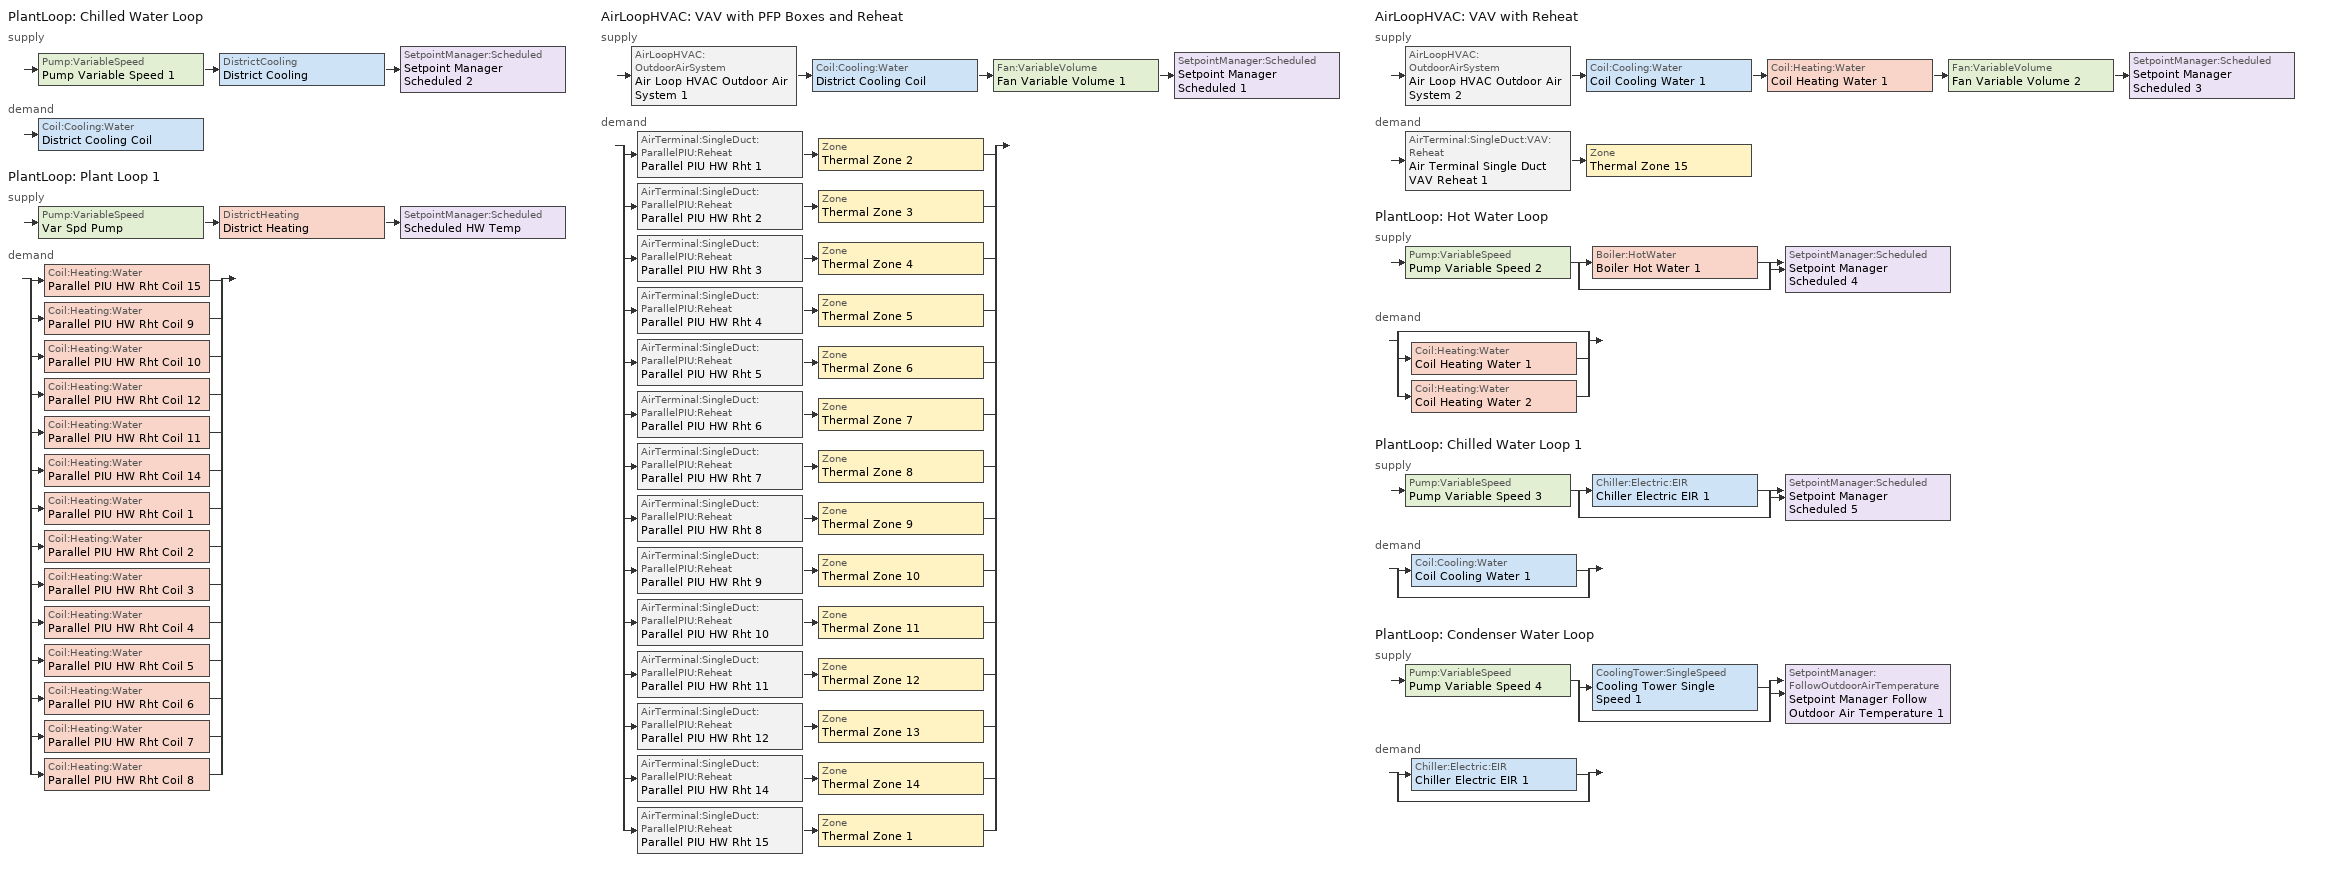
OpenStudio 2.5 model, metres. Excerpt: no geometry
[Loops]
PlantLoop 'Chilled Water Loop'
 supply: Pump:VariableSpeed 'Pump Variable Speed 1' > DistrictCooling 'District Cooling' > SetpointManager:Scheduled 'Setpoint Manager Scheduled 2'
 demand: Coil:Cooling:Water 'District Cooling Coil'
PlantLoop 'Plant Loop 1'
 supply: Pump:VariableSpeed 'Var Spd Pump' > DistrictHeating 'District Heating' > SetpointManager:Scheduled 'Scheduled HW Temp'
 demand: split
  | Coil:Heating:Water 'Parallel PIU HW Rht Coil 15'
  | Coil:Heating:Water 'Parallel PIU HW Rht Coil 9'
  | Coil:Heating:Water 'Parallel PIU HW Rht Coil 10'
  | Coil:Heating:Water 'Parallel PIU HW Rht Coil 12'
  | Coil:Heating:Water 'Parallel PIU HW Rht Coil 11'
  | Coil:Heating:Water 'Parallel PIU HW Rht Coil 14'
  | Coil:Heating:Water 'Parallel PIU HW Rht Coil 1'
  | Coil:Heating:Water 'Parallel PIU HW Rht Coil 2'
  | Coil:Heating:Water 'Parallel PIU HW Rht Coil 3'
  | Coil:Heating:Water 'Parallel PIU HW Rht Coil 4'
  | Coil:Heating:Water 'Parallel PIU HW Rht Coil 5'
  | Coil:Heating:Water 'Parallel PIU HW Rht Coil 6'
  | Coil:Heating:Water 'Parallel PIU HW Rht Coil 7'
  | Coil:Heating:Water 'Parallel PIU HW Rht Coil 8'
AirLoopHVAC 'VAV with PFP Boxes and Reheat'
 supply: AirLoopHVAC:OutdoorAirSystem 'Air Loop HVAC Outdoor Air System 1' > Coil:Cooling:Water 'District Cooling Coil' > Fan:VariableVolume 'Fan Variable Volume 1' > SetpointManager:Scheduled 'Setpoint Manager Scheduled 1'
 demand: split
  | AirTerminal:SingleDuct:ParallelPIU:Reheat 'Parallel PIU HW Rht 1' > Zone 'Thermal Zone 2'
  | AirTerminal:SingleDuct:ParallelPIU:Reheat 'Parallel PIU HW Rht 2' > Zone 'Thermal Zone 3'
  | AirTerminal:SingleDuct:ParallelPIU:Reheat 'Parallel PIU HW Rht 3' > Zone 'Thermal Zone 4'
  | AirTerminal:SingleDuct:ParallelPIU:Reheat 'Parallel PIU HW Rht 4' > Zone 'Thermal Zone 5'
  | AirTerminal:SingleDuct:ParallelPIU:Reheat 'Parallel PIU HW Rht 5' > Zone 'Thermal Zone 6'
  | AirTerminal:SingleDuct:ParallelPIU:Reheat 'Parallel PIU HW Rht 6' > Zone 'Thermal Zone 7'
  | AirTerminal:SingleDuct:ParallelPIU:Reheat 'Parallel PIU HW Rht 7' > Zone 'Thermal Zone 8'
  | AirTerminal:SingleDuct:ParallelPIU:Reheat 'Parallel PIU HW Rht 8' > Zone 'Thermal Zone 9'
  | AirTerminal:SingleDuct:ParallelPIU:Reheat 'Parallel PIU HW Rht 9' > Zone 'Thermal Zone 10'
  | AirTerminal:SingleDuct:ParallelPIU:Reheat 'Parallel PIU HW Rht 10' > Zone 'Thermal Zone 11'
  | AirTerminal:SingleDuct:ParallelPIU:Reheat 'Parallel PIU HW Rht 11' > Zone 'Thermal Zone 12'
  | AirTerminal:SingleDuct:ParallelPIU:Reheat 'Parallel PIU HW Rht 12' > Zone 'Thermal Zone 13'
  | AirTerminal:SingleDuct:ParallelPIU:Reheat 'Parallel PIU HW Rht 14' > Zone 'Thermal Zone 14'
  | AirTerminal:SingleDuct:ParallelPIU:Reheat 'Parallel PIU HW Rht 15' > Zone 'Thermal Zone 1'
AirLoopHVAC 'VAV with Reheat'
 supply: AirLoopHVAC:OutdoorAirSystem 'Air Loop HVAC Outdoor Air System 2' > Coil:Cooling:Water 'Coil Cooling Water 1' > Coil:Heating:Water 'Coil Heating Water 1' > Fan:VariableVolume 'Fan Variable Volume 2' > SetpointManager:Scheduled 'Setpoint Manager Scheduled 3'
 demand: AirTerminal:SingleDuct:VAV:Reheat 'Air Terminal Single Duct VAV Reheat 1' > Zone 'Thermal Zone 15'
PlantLoop 'Hot Water Loop'
 supply: Pump:VariableSpeed 'Pump Variable Speed 2' > split
  | Boiler:HotWater 'Boiler Hot Water 1'
  | bypass
  join > SetpointManager:Scheduled 'Setpoint Manager Scheduled 4'
 demand: split
  | bypass
  | Coil:Heating:Water 'Coil Heating Water 1'
  | Coil:Heating:Water 'Coil Heating Water 2'
PlantLoop 'Chilled Water Loop 1'
 supply: Pump:VariableSpeed 'Pump Variable Speed 3' > split
  | Chiller:Electric:EIR 'Chiller Electric EIR 1'
  | bypass
  join > SetpointManager:Scheduled 'Setpoint Manager Scheduled 5'
 demand: split
  | Coil:Cooling:Water 'Coil Cooling Water 1'
  | bypass
PlantLoop 'Condenser Water Loop'
 supply: Pump:VariableSpeed 'Pump Variable Speed 4' > split
  | CoolingTower:SingleSpeed 'Cooling Tower Single Speed 1'
  | bypass
  join > SetpointManager:FollowOutdoorAirTemperature 'Setpoint Manager Follow Outdoor Air Temperature 1'
 demand: split
  | Chiller:Electric:EIR 'Chiller Electric EIR 1'
  | bypass
[Sizing:Zone] Zone Cooling Design Supply Air Temperature Input Method=SupplyAirTemperature; Zone Cooling Design Supply Air Temperature {C}=14; Zone Cooling Design Supply Air Temperature Difference {deltaC}=11.11; Zone Heating Design Supply Air Temperature Input Method=SupplyAirTemperature; Zone Heating Design Supply Air Temperature {C}=40; Zone Heating Design Supply Air Temperature Difference {deltaC}=11.11; Zone Cooling Design Supply Air Humidity Ratio {kg-H2O/kg-air}=0.0085; Zone Heating Design Supply Air Humidity Ratio {kg-H2O/kg-air}=0.008; Cooling Design Air Flow Method=DesignDay; Heating Design Air Flow Method=DesignDay; Account for Dedicated Outdoor Air System=No; Dedicated Outdoor Air System Control Strategy=NeutralSupplyAir; Dedicated Outdoor Air Low Setpoint Temperature for Design {C}=autosize; Dedicated Outdoor Air High Setpoint Temperature for Design {C}=autosize
Thermal Zone 1; Thermal Zone 2; Thermal Zone 3; Thermal Zone 4; Thermal Zone 5; Thermal Zone 6; Thermal Zone 7; Thermal Zone 8; Thermal Zone 9; Thermal Zone 10; Thermal Zone 11; Thermal Zone 12; Thermal Zone 13; Thermal Zone 14; Thermal Zone 15
[Zone equipment]
Thermal Zone 1: Parallel PIU HW Rht 15
Thermal Zone 2: Parallel PIU HW Rht 1
Thermal Zone 3: Parallel PIU HW Rht 2
Thermal Zone 4: Parallel PIU HW Rht 3
Thermal Zone 5: Parallel PIU HW Rht 4
Thermal Zone 6: Parallel PIU HW Rht 5
Thermal Zone 7: Parallel PIU HW Rht 6
Thermal Zone 8: Parallel PIU HW Rht 7
Thermal Zone 9: Parallel PIU HW Rht 8
Thermal Zone 10: Parallel PIU HW Rht 9
Thermal Zone 11: Parallel PIU HW Rht 10
Thermal Zone 12: Parallel PIU HW Rht 11
Thermal Zone 13: Parallel PIU HW Rht 12
Thermal Zone 14: Parallel PIU HW Rht 14
Thermal Zone 15: Air Terminal Single Duct VAV Reheat 1
[PlantLoop] Glycol Concentration=0; Plant Loop Volume {m3}=Autocalculate; Load Distribution Scheme=Optimal
Name | Fluid Type
Chilled Water Loop; Plant Loop 1; Chilled Water Loop 1; Condenser Water Loop
Hot Water Loop | Water
[Sizing:Plant] Sizing Option=NonCoincident; Zone Timesteps in Averaging Window=1; Coincident Sizing Factor Mode=None
Name | Loop Type | Design Loop Exit Temperature {C} | Loop Design Temperature Difference {deltaC}
Chilled Water Loop; Chilled Water Loop 1 | Cooling | 7.22 | 6.67
Plant Loop 1; Hot Water Loop | Heating | 82 | 11
Condenser Water Loop | Condenser | 29.4 | 5.6
[Pump:VariableSpeed] Skin Loss Radiative Fraction=0.5; Design Power Sizing Method=PowerPerFlowPerPressure; Design Electric Power per Unit Flow Rate {W/(m3/s)}=348701.1; Design Shaft Power per Unit Flow Rate per Unit Head {W-s/m3-Pa}=1.28205; Design Minimum Flow Rate Fraction=0
Name | Pump Control Type
Pump Variable Speed 1; Pump Variable Speed 2; Pump Variable Speed 3; Pump Variable Speed 4 | Intermittent
Var Spd Pump
[SetpointManager:Scheduled] Control Variable=Temperature
Name | Schedule
Setpoint Manager Scheduled 2 | Chilled_Water_Temperature
Setpoint Manager Scheduled 1 | Deck_Temperature 1
Scheduled HW Temp | Hot Water Temperature
Setpoint Manager Scheduled 3 | Deck_Temperature 2
Setpoint Manager Scheduled 4 | Hot_Water_Temperature
Setpoint Manager Scheduled 5 | Chilled_Water_Temperature 2
[DistrictCooling]
District Cooling: Nominal Capacity {W}=Autosize
[DistrictHeating]
District Heating: Nominal Capacity {W}=Autosize
[AirLoopHVAC] Availability Schedule=Always On Discrete; Design Supply Air Flow Rate {m3/s}=AutoSize
VAV with PFP Boxes and Reheat; VAV with Reheat
[Sizing:System] Type of Load to Size On=Sensible; Design Outdoor Air Flow Rate {m3/s}=Autosize; Minimum System Air Flow Ratio=0.3; Preheat Design Temperature {C}=7; Preheat Design Humidity Ratio {kg-H2O/kg-Air}=0.008; Precool Design Temperature {C}=12.8; Precool Design Humidity Ratio {kg-H2O/kg-Air}=0.008; Central Cooling Design Supply Air Temperature {C}=12.8; Sizing Option=NonCoincident; 100% Outdoor Air in Cooling=Yes; 100% Outdoor Air in Heating=Yes; Central Cooling Design Supply Air Humidity Ratio {kg-H2O/kg-Air}=0.0085; Central Heating Design Supply Air Humidity Ratio {kg-H2O/kg-Air}=0.008; Cooling Design Air Flow Method=DesignDay; Cooling Design Air Flow Rate {m3/s}=0; Heating Design Air Flow Method=DesignDay; Heating Design Air Flow Rate {m3/s}=0; System Outdoor Air Method=ZoneSum; Zone Maximum Outdoor Air Fraction=1; Cooling Supply Air Flow Rate Per Floor Area {m3/s-m2}=0.00996765; Cooling Fraction of Autosized Cooling Supply Air Flow Rate=1; Cooling Supply Air Flow Rate Per Unit Cooling Capacity {m3/s-W}=3.94755e-05; Heating Supply Air Flow Rate Per Floor Area {m3/s-m2}=0.00996765; Heating Fraction of Autosized Heating Supply Air Flow Rate=1; Heating Fraction of Autosized Cooling Supply Air Flow Rate=1; Heating Supply Air Flow Rate Per Unit Heating Capacity {m3/s-W}=3.15882e-05; Cooling Design Capacity Method=CoolingDesignCapacity; Cooling Design Capacity {W}=autosize; Cooling Design Capacity Per Floor Area {W/m2}=234.7; Fraction of Autosized Cooling Design Capacity=1; Heating Design Capacity Method=HeatingDesignCapacity; Heating Design Capacity {W}=autosize; Heating Design Capacity Per Floor Area {W/m2}=157; Fraction of Autosized Heating Design Capacity=1
Name | Central Heating Design Supply Air Temperature {C} | Central Cooling Capacity Control Method
VAV with PFP Boxes and Reheat | 16.7 | VAV
VAV with Reheat | 12.8 | OnOff
[Fan:VariableVolume] Availability Schedule=Always On Discrete; Fan Efficiency=0.6045; Pressure Rise {Pa}=500; Maximum Flow Rate {m3/s}=Autosize; Fan Power Minimum Flow Rate Input Method=FixedFlowRate; Fan Power Minimum Flow Fraction=0; Fan Power Minimum Air Flow Rate {m3/s}=0; Motor Efficiency=0.93; Motor In Airstream Fraction=1; Fan Power Coefficient 1=0.0407599; Fan Power Coefficient 2=0.088045; Fan Power Coefficient 3=-0.0729261; Fan Power Coefficient 4=0.94374; Fan Power Coefficient 5=0
Fan Variable Volume 1; Fan Variable Volume 2
[Coil:Cooling:Water] Availability Schedule=Always On Discrete
Name | Design Outlet Air Humidity Ratio {kg-H2O/kg-air}
District Cooling Coil | Autosize
Coil Cooling Water 1
[Controller:OutdoorAir] Maximum Outdoor Air Flow Rate {m3/s}=Autosize; Economizer Control Type=NoEconomizer; Economizer Maximum Limit Dry-Bulb Temperature {C}=28; Economizer Maximum Limit Enthalpy {J/kg}=64000; Economizer Minimum Limit Dry-Bulb Temperature {C}=-100; Lockout Type=NoLockout; Minimum Limit Type=FixedMinimum; High Humidity Control=No; Heat Recovery Bypass Control Type=BypassWhenWithinEconomizerLimits
Name | Minimum Outdoor Air Flow Rate {m3/s} | Economizer Control Action Type | Minimum Outdoor Air Schedule | Minimum Fraction of Outdoor Air Schedule | Maximum Fraction of Outdoor Air Schedule | Controller Mechanical Ventilation | Time of Day Economizer Control Schedule
Controller Outdoor Air 1 | Autosize | MinimumFlowWithBypass | Always On Discrete | Always On Discrete | Always On Discrete | Controller Mechanical Ventilation 1 | Always On Discrete
Controller Outdoor Air 2 | 0 | ModulateFlow |  |  |  | Controller Mechanical Ventilation 2
[Controller:MechanicalVentilation] Availability Schedule=Always On Discrete; System Outdoor Air Method=ZoneSum
Controller Mechanical Ventilation 1; Controller Mechanical Ventilation 2
[AirLoopHVAC:OutdoorAirSystem]
Name | Controller
Air Loop HVAC Outdoor Air System 1 | Controller Outdoor Air 1
Air Loop HVAC Outdoor Air System 2 | Controller Outdoor Air 2
[AirTerminal:SingleDuct:ParallelPIU:Reheat] Availability Schedule=Always On Discrete hvac_library; Maximum Primary Air Flow Rate {m3/s}=Autosize; Maximum Secondary Air Flow Rate {m3/s}=Autosize; Minimum Primary Air Flow Fraction=Autosize; Fan On Flow Fraction=Autosize; Maximum Hot Water or Steam Flow Rate {m3/s}=Autosize; Minimum Hot Water or Steam Flow Rate {m3/s}=0; Convergence Tolerance=0.001
Name | Fan | Reheat Coil
Parallel PIU HW Rht 1 | Parallel PIU HW Rht Fan 1 | Parallel PIU HW Rht Coil 1
Parallel PIU HW Rht 2 | Parallel PIU HW Rht Fan 2 | Parallel PIU HW Rht Coil 2
Parallel PIU HW Rht 3 | Parallel PIU HW Rht Fan 3 | Parallel PIU HW Rht Coil 3
Parallel PIU HW Rht 4 | Parallel PIU HW Rht Fan 4 | Parallel PIU HW Rht Coil 4
Parallel PIU HW Rht 5 | Parallel PIU HW Rht Fan 5 | Parallel PIU HW Rht Coil 5
Parallel PIU HW Rht 6 | Parallel PIU HW Rht Fan 6 | Parallel PIU HW Rht Coil 6
Parallel PIU HW Rht 7 | Parallel PIU HW Rht Fan 7 | Parallel PIU HW Rht Coil 7
Parallel PIU HW Rht 8 | Parallel PIU HW Rht Fan 8 | Parallel PIU HW Rht Coil 8
Parallel PIU HW Rht 9 | Parallel PIU HW Rht Fan 9 | Parallel PIU HW Rht Coil 9
Parallel PIU HW Rht 10 | Parallel PIU HW Rht Fan 10 | Parallel PIU HW Rht Coil 10
Parallel PIU HW Rht 11 | Parallel PIU HW Rht Fan 11 | Parallel PIU HW Rht Coil 11
Parallel PIU HW Rht 12 | Parallel PIU HW Rht Fan 12 | Parallel PIU HW Rht Coil 12
Parallel PIU HW Rht 14 | Parallel PIU HW Rht Fan 14 | Parallel PIU HW Rht Coil 14
Parallel PIU HW Rht 15 | Parallel PIU HW Rht Fan 15 | Parallel PIU HW Rht Coil 15
[Coil:Heating:Water]
Name | Availability Schedule
Parallel PIU HW Rht Coil 1; Parallel PIU HW Rht Coil 2; Parallel PIU HW Rht Coil 3; Parallel PIU HW Rht Coil 4; Parallel PIU HW Rht Coil 5; Parallel PIU HW Rht Coil 6; Parallel PIU HW Rht Coil 7; Parallel PIU HW Rht Coil 8; Parallel PIU HW Rht Coil 9; Parallel PIU HW Rht Coil 10; Parallel PIU HW Rht Coil 11; Parallel PIU HW Rht Coil 12; Parallel PIU HW Rht Coil 14; Parallel PIU HW Rht Coil 15 | Always On Discrete hvac_library
Coil Heating Water 1; Coil Heating Water 2 | Always On Discrete
[Fan:ConstantVolume] Availability Schedule=Always On Discrete; Maximum Flow Rate {m3/s}=AutoSize
Parallel PIU HW Rht Fan 1; Parallel PIU HW Rht Fan 2; Parallel PIU HW Rht Fan 3; Parallel PIU HW Rht Fan 4; Parallel PIU HW Rht Fan 5; Parallel PIU HW Rht Fan 6; Parallel PIU HW Rht Fan 7; Parallel PIU HW Rht Fan 8; Parallel PIU HW Rht Fan 9; Parallel PIU HW Rht Fan 10; Parallel PIU HW Rht Fan 11; Parallel PIU HW Rht Fan 12; Parallel PIU HW Rht Fan 14; Parallel PIU HW Rht Fan 15
[Controller:WaterCoil] Minimum Actuated Flow {m3/s}=0
Name | Water Coil | Action
Controller Water Coil 2 | District Cooling Coil | Reverse
Controller Water Coil 1 | Coil Heating Water 1 | Normal
Controller Water Coil 3 | Coil Cooling Water 1 | Reverse
[EnergyManagementSystem:Actuator]
Name | Actuated Component | Actuated Component Type | Actuated Component Control Type
Energy_Management_System_Actuator_1 | Var Spd Pump | Pump | Pump Mass Flow Rate
Energy_Management_System_Actuator_2 | Var Spd Pump | Pump | Pump Pressure Rise
Energy_Management_System_Actuator_11 | Controller Outdoor Air 1 | Outdoor Air Controller | Air Mass Flow Rate
Energy_Management_System_Actuator_12 | VAV with PFP Boxes and Reheat | AirLoopHVAC | Availability Status
Energy_Management_System_Actuator_20 | Fan Variable Volume 1 | Fan | Fan Air Mass Flow Rate
Energy_Management_System_Actuator_21 | Fan Variable Volume 1 | Fan | Fan Pressure Rise
Energy_Management_System_Actuator_22 | Fan Variable Volume 1 | Fan | Fan Total Efficiency
Energy_Management_System_Actuator_23 | Fan Variable Volume 1 | Fan | Fan Autosized Air Flow Rate
[EnergyManagementSystem:Sensor]
Name | Output Variable or Output Meter Index Key | Output Variable or Output Meter
Energy_Management_System_Sensor_59 | Pump Variable Speed 1 | Pump Electric Power
Energy_Management_System_Sensor_130 | Fan Variable Volume 1 | Fan Electric Power
Energy_Management_System_Sensor_131 | Fan Variable Volume 1 | Fan Rise in Air Temperature
Energy_Management_System_Sensor_132 | Fan Variable Volume 1 | Fan Heat Gain to Air
Energy_Management_System_Sensor_133 | Fan Variable Volume 1 | Fan Electric Energy
Energy_Management_System_Sensor_134 | Fan Variable Volume 1 | Fan Air Mass Flow Rate
Energy_Management_System_Sensor_136 | District Heating | District Heating Hot Water Rate
Energy_Management_System_Sensor_137 | District Heating | District Heating Hot Water Energy
Energy_Management_System_Sensor_138 | District Heating | District Heating Rate
Energy_Management_System_Sensor_139 | District Heating | District Heating Inlet Temperature
Energy_Management_System_Sensor_140 | District Heating | District Heating Outlet Temperature
Energy_Management_System_Sensor_141 | District Heating | District Heating Mass Flow Rate
Energy_Management_System_Sensor_148 | Pump Variable Speed 1 | Pump Electric Energy
[Boiler:HotWater]
Boiler Hot Water 1: Efficiency Curve Temperature Evaluation Variable=LeavingBoiler; Normalized Boiler Efficiency Curve=Boiler Efficiency; Water Outlet Upper Temperature Limit {C}=99; Boiler Flow Mode=ConstantFlow; Parasitic Electric Load {W}=0; Sizing Factor=1
[Chiller:Electric:EIR]
Chiller Electric EIR 1: Reference Capacity {W}=Autosize; Reference COP {W/W}=5.5; Cooling Capacity Function of Temperature Curve=Curve Biquadratic 5; Electric Input to Cooling Output Ratio Function of Temperature Curve=Curve Biquadratic 6; Electric Input to Cooling Output Ratio Function of Part Load Ratio Curve=Curve Quadratic 3; Condenser Type=WaterCooled; Design Heat Recovery Water Flow Rate {m3/s}=0; Sizing Factor=1; Basin Heater Capacity {W/K}=0; Basin Heater Setpoint Temperature {C}=10
[AirTerminal:SingleDuct:VAV:Reheat]
Air Terminal Single Duct VAV Reheat 1: Availability Schedule=Always On Discrete; Maximum Air Flow Rate {m3/s}=AutoSize; Zone Minimum Air Flow Input Method=Constant; Constant Minimum Air Flow Fraction=0.3; Fixed Minimum Air Flow Rate {m3/s}=0; Reheat Coil=Coil Heating Water 2; Maximum Hot Water or Steam Flow Rate {m3/s}=AutoSize; Minimum Hot Water or Steam Flow Rate {m3/s}=0; Convergence Tolerance=0.001; Damper Heating Action=Normal; Maximum Flow per Zone Floor Area During Reheat {m3/s-m2}=AutoSize; Maximum Flow Fraction During Reheat=AutoSize; Maximum Reheat Air Temperature {C}=35; Control For Outdoor Air=No
[CoolingTower:SingleSpeed]
Cooling Tower Single Speed 1: Design Water Flow Rate {m3/s}=autosize; Design Air Flow Rate {m3/s}=autosize; Fan Power at Design Air Flow Rate {W}=autosize; U-Factor Times Area Value at Design Air Flow Rate {W/K}=autosize; Air Flow Rate in Free Convection Regime {m3/s}=autosize; U-Factor Times Area Value at Free Convection Air Flow Rate {W/K}=autosize; Performance Input Method=UFactorTimesAreaAndDesignWaterFlowRate; Free Convection Capacity {W}=0; Basin Heater Capacity {W/K}=0; Evaporation Loss Mode=LossFactor; Evaporation Loss Factor {percent/K}=0.2; Drift Loss Percent {percent}=0.008; Blowdown Calculation Mode=ConcentrationRatio; Blowdown Concentration Ratio=3; Capacity Control=FanCycling; Number of Cells=1; Cell Control=MinimalCell; Cell Minimum  Water Flow Rate Fraction=0.33; Cell Maximum Water Flow Rate Fraction=2.5; Sizing Factor=1; Free Convection Air Flow Rate Sizing Factor=0.1; Free Convection U-Factor Times Area Value Sizing Factor=0.1; Heat Rejection Capacity and Nominal Capacity Sizing Ratio=1.25; Free Convection Nominal Capacity Sizing Factor=0.1; Design Inlet Air Dry-Bulb Temperature {C}=35; Design Inlet Air Wet-Bulb Temperature {C}=25.6; Design Approach Temperature {deltaC}=autosize; Design Range Temperature {deltaC}=autosize
[SetpointManager:FollowOutdoorAirTemperature]
Setpoint Manager Follow Outdoor Air Temperature 1: Control Variable=Temperature; Reference Temperature Type=OutdoorAirWetBulb; Offset Temperature Difference {deltaC}=1.5; Maximum Setpoint Temperature {C}=80; Minimum Setpoint Temperature {C}=6
[Schedule:Ruleset]
Name | Default Day Schedule | Summer Design Day Schedule | Winter Design Day Schedule
Chilled_Water_Temperature | Chilled_Water_Temperature_Default | Chilled_Water_Temperature_Summer_Design_Day | Chilled_Water_Temperature_Winter_Design_Day
Deck_Temperature 1 | Deck_Temperature_Default 1 | Deck_Temperature_Summer_Design_Day 1 | Deck_Temperature_Winter_Design_Day 1
Hot Water Temperature | Hot Water Temperature Default | Hot Water Temperature Summer Design Day | Hot Water Temperature Winter Design Day
Deck_Temperature 2 | Deck_Temperature_Default 2 | Deck_Temperature_Summer_Design_Day 2 | Deck_Temperature_Winter_Design_Day 2
Hot_Water_Temperature | Hot_Water_Temperature_Default | Hot_Water_Temperature_Summer_Design_Day | Hot_Water_Temperature_Winter_Design_Day
Chilled_Water_Temperature 2 | Chilled_Water_Temperature_Default 2 | Chilled_Water_Temperature_Summer_Design_Day 2 | Chilled_Water_Temperature_Winter_Design_Day 2
[Schedule:Day]
Chilled_Water_Temperature_Default; Chilled_Water_Temperature_Summer_Design_Day; Chilled_Water_Temperature_Winter_Design_Day; Chilled_Water_Temperature_Default 2; Chilled_Water_Temperature_Summer_Design_Day 2; Chilled_Water_Temperature_Winter_Design_Day 2: 24, 0, 6.7
Deck_Temperature_Default 1; Deck_Temperature_Summer_Design_Day 1; Deck_Temperature_Winter_Design_Day 1; Deck_Temperature_Default 2; Deck_Temperature_Summer_Design_Day 2; Deck_Temperature_Winter_Design_Day 2: 24, 0, 12.8
Hot Water Temperature Default; Hot Water Temperature Summer Design Day; Hot Water Temperature Winter Design Day; Hot_Water_Temperature_Default; Hot_Water_Temperature_Summer_Design_Day; Hot_Water_Temperature_Winter_Design_Day: 24, 0, 67
[Schedule:Constant] Value=1
Always On Discrete; Always On Discrete hvac_library
[Curve:Biquadratic]
Name | Coefficient1 Constant | Coefficient2 x | Coefficient3 x**2 | Coefficient4 y | Coefficient5 y**2 | Coefficient6 x*y | Minimum Value of x | Maximum Value of x | Minimum Value of y | Maximum Value of y | Input Unit Type for X | Input Unit Type for Y | Output Unit Type
Boiler Efficiency | 1 | 0 | 0 | 0 | 0 | 0 | 0 | 1 | 0 | 1 | Dimensionless | Dimensionless | Dimensionless
Curve Biquadratic 5 | 0.258 | 0.0389 | -0.000217 | 0.0469 | -0.000943 | -0.000343 | 5 | 10 | 24 | 35
Curve Biquadratic 6 | 0.934 | -0.0582 | 0.0045 | 0.00243 | 0.000486 | -0.00122 | 5 | 10 | 24 | 35
[Curve:Quadratic]
Curve Quadratic 3: Coefficient1 Constant=0.222903; Coefficient2 x=0.313387; Coefficient3 x**2=0.46371; Minimum Value of x=0; Maximum Value of x=1
